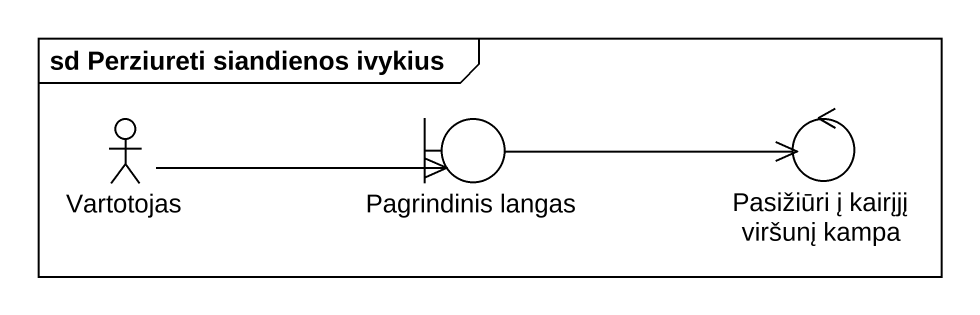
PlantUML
@startuml
mainframe sd Perziureti siandienos ivykius
actor Vartotojas
boundary "Pagrindinis langas" as Pagrindinis_langas
control "Pasižiūri į kairįjį viršunį kampa" as Pasižiūri_į_kairįjį_viršunį
Vartotojas -right-> Pagrindinis_langas
Pagrindinis_langas -right-> Pasižiūri_į_kairįjį_viršunį
@enduml
